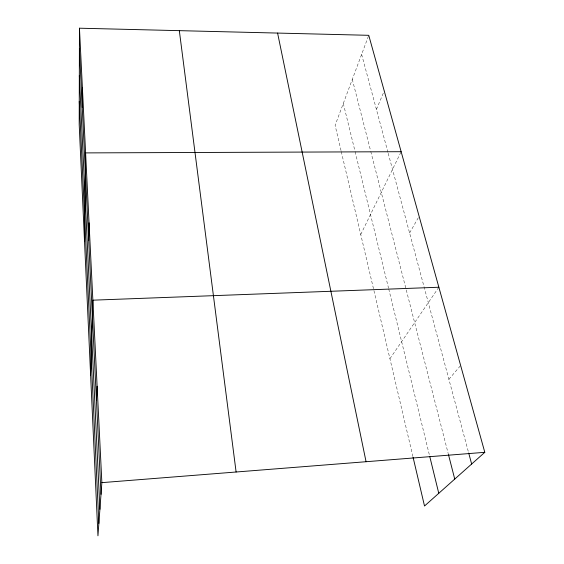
<?xml version="1.0" encoding="UTF-8"?>
<svg xmlns="http://www.w3.org/2000/svg" width="564" height="564" viewBox="0 0 564 564"><rect width="100%" height="100%" fill="white"/><g stroke="black" fill="none" stroke-linecap="round" stroke-linejoin="round"><path stroke-width="0.42" stroke-dasharray="2.82 2.11" d="M368.454 36.11L335.115 125.356L341.072 150.736M376.407 109.416L384.239 90.945M360.748 234.497L401.145 151.709M409.598 232.981L419.115 216.294M389.921 358.711L438.862 287.238M448.895 379.29L460.64 365.507M361.63 54.384L387.983 152.499M388.208 153.337L468.691 453.012M352.296 79.369L370.555 150.616M370.774 151.469L448.239 453.724M343.3 103.445L354.904 150.828M355.108 151.674L388.526 288.119M388.73 288.965L429.578 455.761M341.269 151.582L373.735 289.811M373.939 290.664L412.869 456.431"/><path stroke-width="0.85" d="M79.453 28.2L79.2 124.679L97.953 535.8L101.865 482.636L79.453 28.2L368.757 35.313L484.8 452.314L424.516 506L413.074 457.284M82.245 107.484L82.379 87.603M84.508 241.089L85.601 152.9L401.145 151.709M88.703 240.609L89.049 222.808M90.621 374.997L92.863 300.175L438.862 287.238M96.451 400.56L97.114 386.262M101.865 482.636L484.8 452.314M468.691 453.012L471.652 464.024M448.458 454.57L454.739 479.083M429.789 456.614L438.771 493.303M277.587 33.072L366.064 461.719M179.324 30.653L236.104 472.005M79.397 48.765L101.005 494.36M79.327 75.597L99.898 509.334M79.263 101.344L98.869 523.364"/></g></svg>
